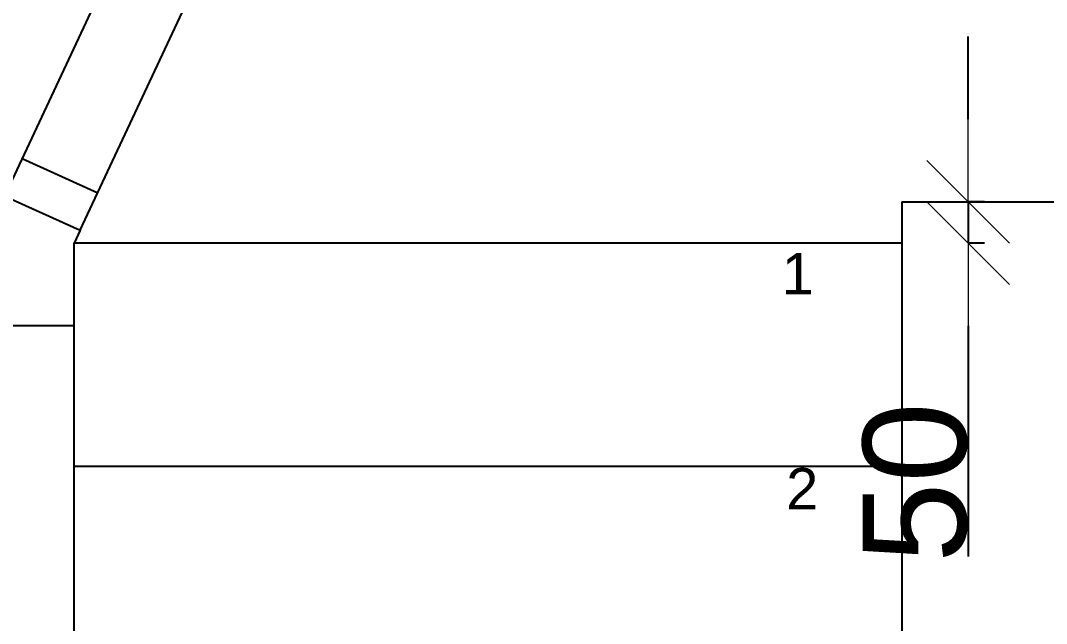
# Model space of a CAD drawing. Header units: millimetres. Extents: x 1480 to 86316, y 1484 to 27567.
# Drawn here: x 53695 to 54934, y 18724 to 19453 of the extents above; entities that cross this region are included whole.
import ezdxf

# ---------------------------------------------------------------- set-up
doc = ezdxf.new("R2010")
doc.units = ezdxf.units.MM
doc.styles.add('GENERATED_STYLE_1', font='arial.ttf')

# ---------------------------------------------------------------- blocks, each defined once
blk = doc.blocks.new('ARROWHEAD_6')
at = {"color": 0, "linetype": 'Continuous', "lineweight": 0}
for p, q in [((-0.5, -0.5), (0.5, 0.5)), ((0, 0), (-1, 0))]:
    blk.add_line(p, q, dxfattribs=at)

msp = doc.modelspace()

# ---------------------------------------------------------------- linework, layer by layer
at = {"color": 7}
for p, q in [((53676, 19241), (54072.4, 20089.2)), ((53767, 19199.5), (54163, 20046.8)), ((54839.8, 19333.9), (54839.8, 19433.9)), ((53696.8, 19286.5), (53788.2, 19244.8)), ((53676, 19241), (53767, 19199.5)), ((54759.7, 19233.9), (54759.7, 16293.9)), ((54759.7, 19233.9), (55059.7, 19233.9)), ((54839.8, 19233.9), (54839.8, 19183.9)), ((54859.7, 19233.9), (54840, 19233.9)), ((53767, 19199.5), (53759.7, 19183.9)), ((53759.7, 17293.9), (53759.5, 19183.9)), ((54759.7, 19183.9), (53759.5, 19183.9)), ((54859.7, 19183.9), (54840, 19183.9)), ((53759.5, 19083.9), (52659.5, 19083.9)), ((53759.5, 19083.9), (52659.6, 19083.9)), ((54839.8, 19083.9), (54839.8, 18805.1)), ((54759.7, 18913.9), (53759.5, 18913.9))]:
    msp.add_line(p, q, dxfattribs=at)
msp.add_arc((53804.1, 19153.8), 922.8, 74.4882, 174.8329, dxfattribs=at)

# ---------------------------------------------------------------- block references
at = {"color": 7, "xscale": 100, "yscale": 100, "zscale": 100}
for p, rotation in [((54839.8, 19233.9), 270), ((54839.8, 19183.9), 90)]:
    msp.add_blockref('ARROWHEAD_6', p, dxfattribs=dict(at, rotation=rotation))

# ---------------------------------------------------------------- texts
at = {"color": 7, "style": 'GENERATED_STYLE_1'}
for s, p in [('1', (54614.4, 19122.1)), ('1', (54614.4, 19122.1)), ('2', (54619.9, 18862.1)), ('2', (54619.9, 18862.1))]:
    msp.add_text(s, height=50, rotation=360, dxfattribs=at).set_placement(p)
at = {"color": 7, "insert": (54775.9, 18894.5), "char_height": 125, "attachment_point": 5, "rotation": 90, "style": 'GENERATED_STYLE_1'}
msp.add_mtext('\\A1;50', dxfattribs=at)

doc.saveas('drawing.dxf')
